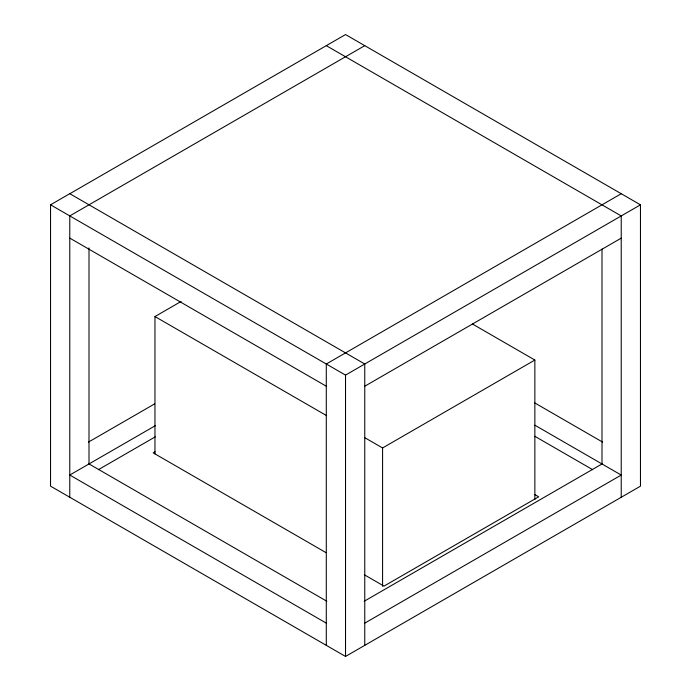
<?xml version="1.0" encoding="UTF-8"?>
<svg xmlns="http://www.w3.org/2000/svg" width="691" height="691" viewBox="0 0 691 691"><rect width="100%" height="100%" fill="white"/><g stroke="black" fill="none" stroke-linecap="round" stroke-linejoin="round"><path stroke-width="1.04" d="M69.826 193.722L345.526 34.55L640.462 204.83L640.462 486.17L345.526 656.45L50.538 486.136L50.538 204.804L69.774 193.696L364.762 364.01L364.762 645.342M364.762 45.658L69.774 215.903L69.774 497.244M154.965 453.892L154.965 316.547L181.12 301.449M88.474 442.085L154.689 403.855M155.276 425.725L69.774 475.028L326.238 623.101M98.381 469.681L155.276 436.833M155.043 451.776L153.177 452.855L326.057 552.662M621.226 193.722L326.29 364.01L326.29 645.342M50.538 204.804L345.526 375.109L640.462 204.83M364.762 386.217L621.226 238.145M364.857 437.731L382.581 447.958L534.86 360.046L534.86 499.533M364.183 601.256L601.999 463.955M364.762 623.135L621.226 475.062L534.851 425.19M326.29 45.658L621.226 215.938L621.226 497.278M472.359 323.958L534.86 360.046M534.497 402.775L602.578 442.085M534.851 436.297L592.671 469.681M534.938 494.652L538.678 496.812L383.997 586.115L364.373 574.782M69.826 238.145L326.29 386.217M154.965 316.547L326.61 415.645M89.001 463.929L326.817 601.23M601.999 249.028L601.999 464.611M382.581 447.958L382.581 586.374M345.526 375.109L345.526 656.45M89.001 247.914L89.001 464.577"/></g></svg>
